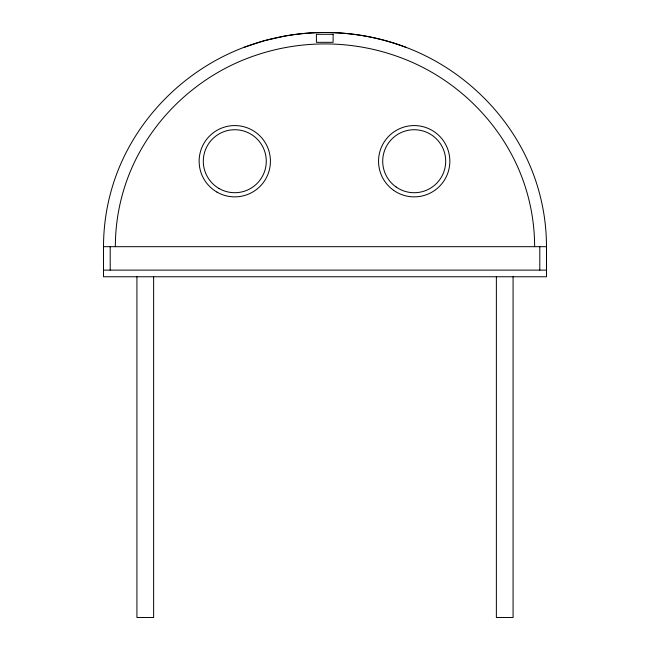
<?xml version="1.0" encoding="UTF-8"?>
<svg xmlns="http://www.w3.org/2000/svg" width="650" height="650" viewBox="0 0 650 650"><rect width="100%" height="100%" fill="white"/><g stroke="black" fill="none" stroke-linecap="round" stroke-linejoin="round"><path stroke-width="0.97" d="M243.555 47.507C181.488 71.061 131.024 123.622 112.141 187.517A207.651 207.651 0 0 0 103.521 246.415L103.521 276.762L546.479 276.762L546.488 246.707A207.643 207.643 0 0 0 537.924 187.761C519.114 123.793 468.634 71.134 406.526 47.539A228.41 228.41 0 0 0 284.741 36.091L264.119 40.755L243.555 47.507A228.223 228.223 0 0 1 406.518 47.564M103.488 246.683L546.512 246.683L546.512 270.116L103.488 270.116M539.793 246.683L539.793 270.116M513.069 276.762L513.069 617.5L496.372 617.5L496.372 276.762M153.627 276.762L153.627 617.5L136.931 617.5L136.931 276.762M110.207 246.683L110.207 270.116M115.351 246.683A196.536 196.536 0 0 1 123.443 190.897C141.245 130.341 189.028 80.511 247.821 58.167A216.019 216.019 0 0 1 402.139 58.191C460.948 80.478 508.714 130.357 526.524 190.897A196.536 196.536 0 0 1 534.617 246.683M333.109 34.296L316.404 34.296L316.404 42.323L333.109 42.323L333.109 34.296M216.962 192.091A35.644 35.644 0 0 0 270.433 161.224A35.644 35.644 0 0 0 216.962 130.349A35.644 35.644 0 0 0 216.962 192.091M219.042 188.492A31.492 31.492 0 0 0 266.281 161.224A31.492 31.492 0 0 0 219.042 133.949A31.492 31.492 0 0 0 219.042 188.492M393.673 190.369A35.644 35.644 0 0 0 449.702 164.426A35.644 35.644 0 0 0 399.222 128.871A35.644 35.644 0 0 0 393.673 190.369M396.069 186.972A31.492 31.492 0 0 0 445.567 164.052A31.492 31.492 0 0 0 400.969 132.641A31.492 31.492 0 0 0 396.069 186.972"/></g></svg>
